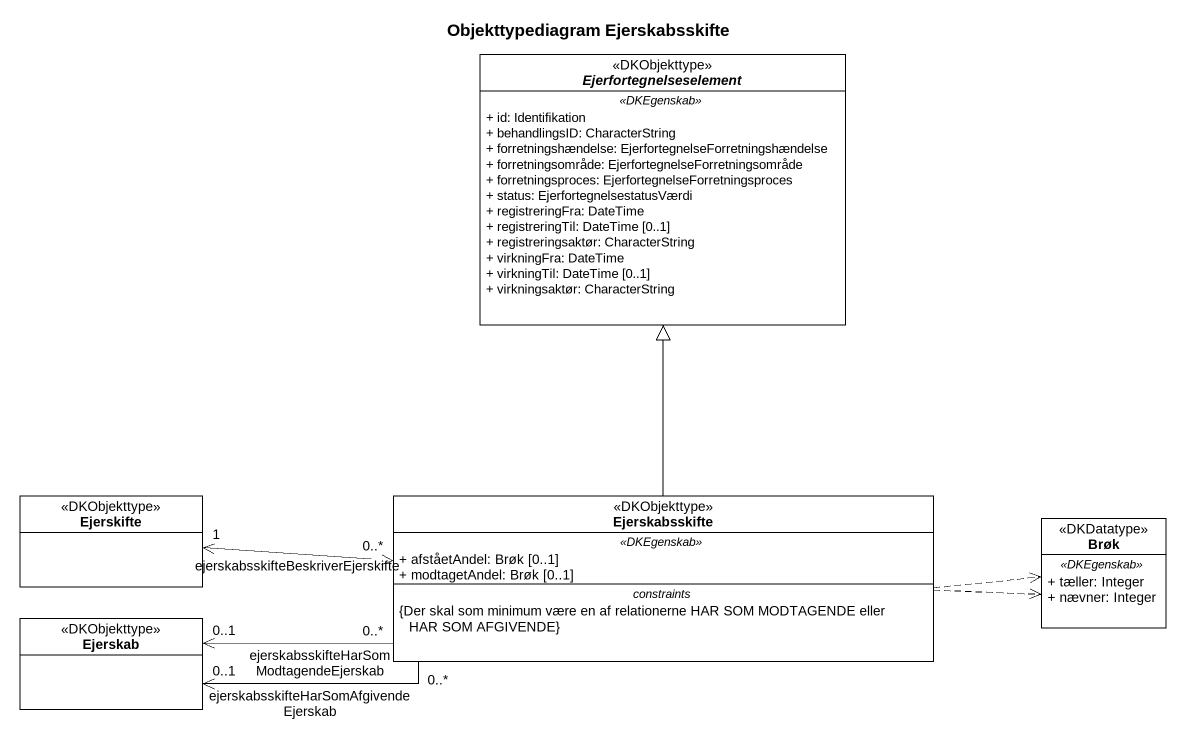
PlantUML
@startuml
title Objekttypediagram Ejerskabsskifte
hide circle
hide empty members
skinparam classAttributeIconSize 0
abstract class Ejerfortegnelseselement <<DKObjekttype>> {
  .. <<DKEgenskab>> ..
  + id: Identifikation
  + behandlingsID: CharacterString
  + forretningshændelse: EjerfortegnelseForretningshændelse
  + forretningsområde: EjerfortegnelseForretningsområde
  + forretningsproces: EjerfortegnelseForretningsproces
  + status: EjerfortegnelsestatusVærdi
  + registreringFra: DateTime
  + registreringTil: DateTime [0..1]
  + registreringsaktør: CharacterString
  + virkningFra: DateTime
  + virkningTil: DateTime [0..1]
  + virkningsaktør: CharacterString
}
class Ejerskifte <<DKObjekttype>>
class Ejerskabsskifte <<DKObjekttype>> {
  .. <<DKEgenskab>> ..
  + afståetAndel: Brøk [0..1]
  + modtagetAndel: Brøk [0..1]
  -- constraints --
  {Der skal som minimum være en af relationerne HAR SOM MODTAGENDE eller HAR SOM AFGIVENDE}
}
class Brøk <<DKDatatype>> {
  .. <<DKEgenskab>> ..
  + tæller: Integer
  + nævner: Integer
}
class Ejerskab <<DKObjekttype>>
Ejerskabsskifte -up-|> Ejerfortegnelseselement
Ejerskabsskifte "0..*" <-left-> "1" Ejerskifte : ejerskabsskifteBeskriverEjerskifte
Ejerskabsskifte .right.> Brøk
Ejerskabsskifte .right.> Brøk
Ejerskabsskifte "0..*" -left-> "0..1" Ejerskab : ejerskabsskifteHarSomAfgivendeEjerskab
Ejerskabsskifte "0..*" -left-> "0..1" Ejerskab : ejerskabsskifteHarSomModtagendeEjerskab
@enduml
